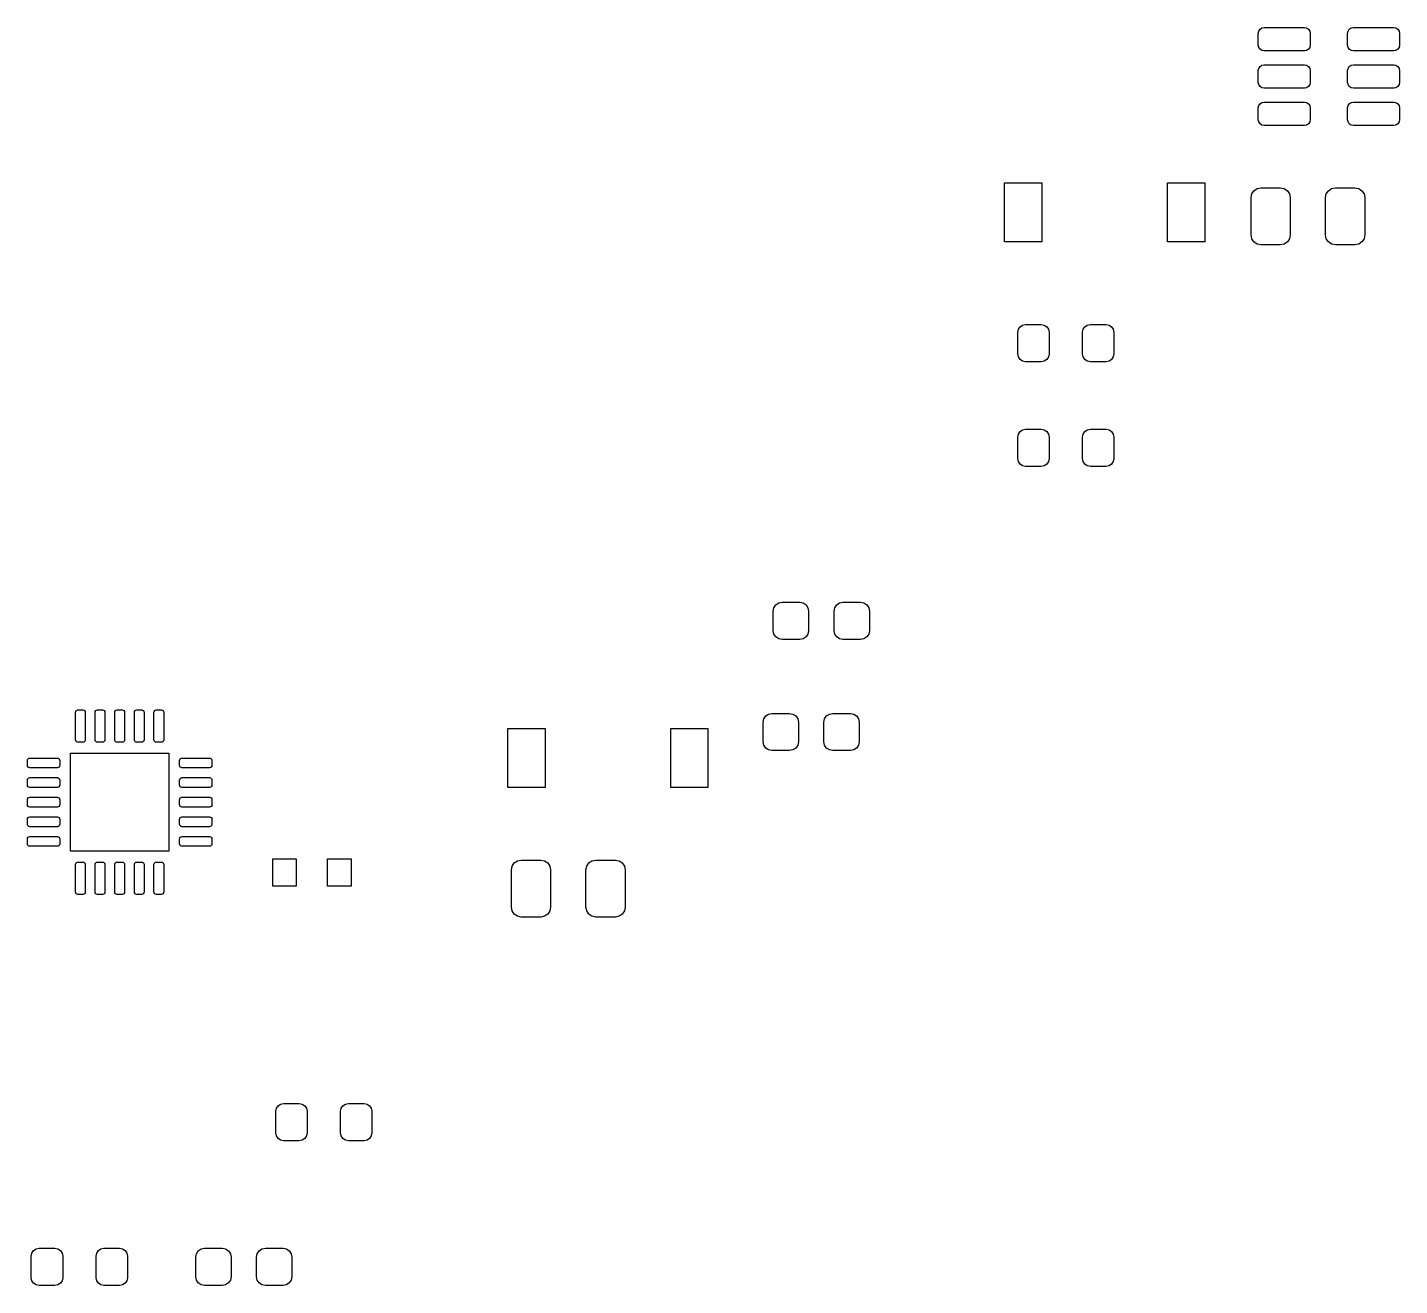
# Model space of a CAD drawing. Extents: x 0.03 to 5.34, y -2.52 to 1.97.
# Drawn here: x 3.966 to 5.342, y -1.461 to -0.199 of the extents above; entities that cross this region are included whole.
import ezdxf

# ---------------------------------------------------------------- set-up
doc = ezdxf.new("R2010")
doc.units = 0
doc.header["$MEASUREMENT"] = 0
doc.layers.add('BLACK', color=7, linetype='CONTINUOUS')

msp = doc.modelspace()

# ---------------------------------------------------------------- linework, layer by layer
at = {"layer": 'BLACK', "linetype": 'CONTINUOUS'}
for p, q in [((5.20063, -0.205039), (5.20108, -0.202779)), ((5.20063, -0.21685), (5.20063, -0.205039)), ((5.20108, -0.202779), (5.20236, -0.200864)), ((5.20236, -0.200864), (5.20428, -0.199583)), ((5.20428, -0.199583), (5.20654, -0.199134)), ((5.20654, -0.199134), (5.24689, -0.199134)), ((5.24689, -0.199134), (5.24915, -0.199583)), ((5.24915, -0.199583), (5.25107, -0.200864)), ((5.25107, -0.200864), (5.25235, -0.202779)), ((5.25235, -0.202779), (5.2528, -0.205039)), ((5.2528, -0.205039), (5.2528, -0.21685)), ((5.2902, -0.205039), (5.29065, -0.202779)), ((5.2902, -0.21685), (5.2902, -0.205039)), ((5.29065, -0.202779), (5.29193, -0.200864)), ((5.29193, -0.200864), (5.29384, -0.199583)), ((5.29384, -0.199583), (5.2961, -0.199134)), ((5.2961, -0.199134), (5.33646, -0.199134)), ((5.33646, -0.199134), (5.33872, -0.199583)), ((5.33872, -0.199583), (5.34063, -0.200864)), ((5.34063, -0.200864), (5.34191, -0.202779)), ((5.34191, -0.202779), (5.34236, -0.205039)), ((5.34236, -0.205039), (5.34236, -0.21685)), ((5.20108, -0.21911), (5.20063, -0.21685)), ((5.20236, -0.221026), (5.20108, -0.21911)), ((5.25235, -0.21911), (5.25107, -0.221026)), ((5.2528, -0.21685), (5.25235, -0.21911)), ((5.29065, -0.21911), (5.2902, -0.21685)), ((5.29193, -0.221026), (5.29065, -0.21911)), ((5.34191, -0.21911), (5.34063, -0.221026)), ((5.34236, -0.21685), (5.34191, -0.21911)), ((5.20428, -0.222306), (5.20236, -0.221026)), ((5.20654, -0.222756), (5.20428, -0.222306)), ((5.24689, -0.222756), (5.20654, -0.222756)), ((5.24915, -0.222306), (5.24689, -0.222756)), ((5.25107, -0.221026), (5.24915, -0.222306)), ((5.29384, -0.222306), (5.29193, -0.221026)), ((5.2961, -0.222756), (5.29384, -0.222306)), ((5.33646, -0.222756), (5.2961, -0.222756)), ((5.33872, -0.222306), (5.33646, -0.222756)), ((5.34063, -0.221026), (5.33872, -0.222306)), ((5.20063, -0.242441), (5.20108, -0.240181)), ((5.20063, -0.254252), (5.20063, -0.242441)), ((5.20108, -0.240181), (5.20236, -0.238265)), ((5.20236, -0.238265), (5.20428, -0.236985)), ((5.20428, -0.236985), (5.20654, -0.236535)), ((5.20654, -0.236535), (5.24689, -0.236535)), ((5.24689, -0.236535), (5.24915, -0.236985)), ((5.24915, -0.236985), (5.25107, -0.238265)), ((5.25107, -0.238265), (5.25235, -0.240181)), ((5.25235, -0.240181), (5.2528, -0.242441)), ((5.2528, -0.242441), (5.2528, -0.254252)), ((5.2902, -0.242441), (5.29065, -0.240181)), ((5.2902, -0.254252), (5.2902, -0.242441)), ((5.29065, -0.240181), (5.29193, -0.238265)), ((5.29193, -0.238265), (5.29384, -0.236985)), ((5.29384, -0.236985), (5.2961, -0.236535)), ((5.2961, -0.236535), (5.33646, -0.236535)), ((5.33646, -0.236535), (5.33872, -0.236985)), ((5.33872, -0.236985), (5.34063, -0.238265)), ((5.34063, -0.238265), (5.34191, -0.240181)), ((5.34191, -0.240181), (5.34236, -0.242441)), ((5.34236, -0.242441), (5.34236, -0.254252)), ((5.20108, -0.256512), (5.20063, -0.254252)), ((5.20236, -0.258428), (5.20108, -0.256512)), ((5.20428, -0.259708), (5.20236, -0.258428)), ((5.20654, -0.260157), (5.20428, -0.259708)), ((5.24689, -0.260157), (5.20654, -0.260157)), ((5.24915, -0.259708), (5.24689, -0.260157)), ((5.25107, -0.258428), (5.24915, -0.259708)), ((5.25235, -0.256512), (5.25107, -0.258428)), ((5.2528, -0.254252), (5.25235, -0.256512)), ((5.29065, -0.256512), (5.2902, -0.254252)), ((5.29193, -0.258428), (5.29065, -0.256512)), ((5.29384, -0.259708), (5.29193, -0.258428)), ((5.2961, -0.260157), (5.29384, -0.259708)), ((5.33646, -0.260157), (5.2961, -0.260157)), ((5.33872, -0.259708), (5.33646, -0.260157)), ((5.34063, -0.258428), (5.33872, -0.259708)), ((5.34191, -0.256512), (5.34063, -0.258428)), ((5.34236, -0.254252), (5.34191, -0.256512)), ((5.20236, -0.275667), (5.20428, -0.274387)), ((5.20428, -0.274387), (5.20654, -0.273937)), ((5.20654, -0.273937), (5.24689, -0.273937)), ((5.24689, -0.273937), (5.24915, -0.274387)), ((5.24915, -0.274387), (5.25107, -0.275667)), ((5.29193, -0.275667), (5.29384, -0.274387)), ((5.29384, -0.274387), (5.2961, -0.273937)), ((5.2961, -0.273937), (5.33646, -0.273937)), ((5.33646, -0.273937), (5.33872, -0.274387)), ((5.33872, -0.274387), (5.34063, -0.275667)), ((5.20063, -0.279843), (5.20108, -0.277583)), ((5.20063, -0.291654), (5.20063, -0.279843)), ((5.20108, -0.277583), (5.20236, -0.275667)), ((5.25107, -0.275667), (5.25235, -0.277583)), ((5.25235, -0.277583), (5.2528, -0.279843)), ((5.2528, -0.279843), (5.2528, -0.291654)), ((5.2902, -0.279843), (5.29065, -0.277583)), ((5.2902, -0.291654), (5.2902, -0.279843)), ((5.29065, -0.277583), (5.29193, -0.275667)), ((5.34063, -0.275667), (5.34191, -0.277583)), ((5.34191, -0.277583), (5.34236, -0.279843)), ((5.34236, -0.279843), (5.34236, -0.291654)), ((5.20108, -0.293914), (5.20063, -0.291654)), ((5.20236, -0.295829), (5.20108, -0.293914)), ((5.20428, -0.29711), (5.20236, -0.295829)), ((5.20654, -0.297559), (5.20428, -0.29711)), ((5.24689, -0.297559), (5.20654, -0.297559)), ((5.24915, -0.29711), (5.24689, -0.297559)), ((5.25107, -0.295829), (5.24915, -0.29711)), ((5.25235, -0.293914), (5.25107, -0.295829)), ((5.2528, -0.291654), (5.25235, -0.293914)), ((5.29065, -0.293914), (5.2902, -0.291654)), ((5.29193, -0.295829), (5.29065, -0.293914)), ((5.29384, -0.29711), (5.29193, -0.295829)), ((5.2961, -0.297559), (5.29384, -0.29711)), ((5.33646, -0.297559), (5.2961, -0.297559)), ((5.33872, -0.29711), (5.33646, -0.297559)), ((5.34063, -0.295829), (5.33872, -0.29711)), ((5.34191, -0.293914), (5.34063, -0.295829)), ((5.34236, -0.291654), (5.34191, -0.293914)), ((4.94609, -0.414189), (4.94609, -0.355134)), ((4.94609, -0.355134), (4.98349, -0.355134)), ((4.98349, -0.355134), (4.98349, -0.414189)), ((5.10947, -0.414189), (5.10947, -0.355134)), ((5.10947, -0.355134), (5.14687, -0.355134)), ((5.14687, -0.355134), (5.14687, -0.414189)), ((5.19331, -0.369882), (5.19406, -0.366115)), ((5.19331, -0.407283), (5.19331, -0.369882)), ((5.19406, -0.366115), (5.19619, -0.362922)), ((5.19619, -0.362922), (5.19938, -0.360789)), ((5.19938, -0.360789), (5.20315, -0.360039)), ((5.20315, -0.360039), (5.22283, -0.360039)), ((5.22283, -0.360039), (5.2266, -0.360789)), ((5.2266, -0.360789), (5.22979, -0.362922)), ((5.22979, -0.362922), (5.23193, -0.366115)), ((5.23193, -0.366115), (5.23268, -0.369882)), ((5.23268, -0.369882), (5.23268, -0.407283)), ((5.26811, -0.369882), (5.26886, -0.366115)), ((5.26811, -0.407283), (5.26811, -0.369882)), ((5.26886, -0.366115), (5.27099, -0.362922)), ((5.27099, -0.362922), (5.27419, -0.360789)), ((5.27419, -0.360789), (5.27795, -0.360039)), ((5.27795, -0.360039), (5.29764, -0.360039)), ((5.29764, -0.360039), (5.3014, -0.360789)), ((5.3014, -0.360789), (5.3046, -0.362922)), ((5.3046, -0.362922), (5.30673, -0.366115)), ((5.30673, -0.366115), (5.30748, -0.369882)), ((5.30748, -0.369882), (5.30748, -0.407283)), ((5.19406, -0.41105), (5.19331, -0.407283)), ((5.19619, -0.414243), (5.19406, -0.41105)), ((5.23193, -0.41105), (5.22979, -0.414243)), ((5.23268, -0.407283), (5.23193, -0.41105)), ((5.26886, -0.41105), (5.26811, -0.407283)), ((5.27099, -0.414243), (5.26886, -0.41105)), ((5.30673, -0.41105), (5.3046, -0.414243)), ((5.30748, -0.407283), (5.30673, -0.41105)), ((4.98349, -0.414189), (4.94609, -0.414189)), ((5.14687, -0.414189), (5.10947, -0.414189)), ((5.19938, -0.416377), (5.19619, -0.414243)), ((5.20315, -0.417126), (5.19938, -0.416377)), ((5.22283, -0.417126), (5.20315, -0.417126)), ((5.2266, -0.416377), (5.22283, -0.417126)), ((5.22979, -0.414243), (5.2266, -0.416377)), ((5.27419, -0.416377), (5.27099, -0.414243)), ((5.27795, -0.417126), (5.27419, -0.416377)), ((5.29764, -0.417126), (5.27795, -0.417126)), ((5.3014, -0.416377), (5.29764, -0.417126)), ((5.3046, -0.414243), (5.3014, -0.416377)), ((4.95925, -0.504921), (4.95985, -0.501908)), ((4.95925, -0.526575), (4.95925, -0.504921)), ((4.95985, -0.501908), (4.96156, -0.499354)), ((4.96156, -0.499354), (4.96411, -0.497647)), ((4.96411, -0.497647), (4.96713, -0.497047)), ((4.96713, -0.497047), (4.98287, -0.497047)), ((4.98287, -0.497047), (4.98589, -0.497647)), ((4.98589, -0.497647), (4.98844, -0.499354)), ((4.98844, -0.499354), (4.99015, -0.501908)), ((4.99015, -0.501908), (4.99075, -0.504921)), ((4.99075, -0.504921), (4.99075, -0.526575)), ((5.02421, -0.504921), (5.02481, -0.501908)), ((5.02421, -0.526575), (5.02421, -0.504921)), ((5.02481, -0.501908), (5.02652, -0.499354)), ((5.02652, -0.499354), (5.02907, -0.497647)), ((5.02907, -0.497647), (5.03209, -0.497047)), ((5.03209, -0.497047), (5.04783, -0.497047)), ((5.04783, -0.497047), (5.05085, -0.497647)), ((5.05085, -0.497647), (5.0534, -0.499354)), ((5.0534, -0.499354), (5.05511, -0.501908)), ((5.05511, -0.501908), (5.05571, -0.504921)), ((5.05571, -0.504921), (5.05571, -0.526575)), ((4.95985, -0.529588), (4.95925, -0.526575)), ((4.96156, -0.532143), (4.95985, -0.529588)), ((4.96411, -0.533849), (4.96156, -0.532143)), ((4.96713, -0.534449), (4.96411, -0.533849)), ((4.98287, -0.534449), (4.96713, -0.534449)), ((4.98589, -0.533849), (4.98287, -0.534449)), ((4.98844, -0.532143), (4.98589, -0.533849)), ((4.99015, -0.529588), (4.98844, -0.532143)), ((4.99075, -0.526575), (4.99015, -0.529588)), ((5.02481, -0.529588), (5.02421, -0.526575)), ((5.02652, -0.532143), (5.02481, -0.529588)), ((5.02907, -0.533849), (5.02652, -0.532143)), ((5.03209, -0.534449), (5.02907, -0.533849)), ((5.04783, -0.534449), (5.03209, -0.534449)), ((5.05085, -0.533849), (5.04783, -0.534449)), ((5.0534, -0.532143), (5.05085, -0.533849)), ((5.05511, -0.529588), (5.0534, -0.532143)), ((5.05571, -0.526575), (5.05511, -0.529588)), ((4.95985, -0.607026), (4.96156, -0.604472)), ((4.96156, -0.604472), (4.96411, -0.602765)), ((4.96411, -0.602765), (4.96713, -0.602165)), ((4.96713, -0.602165), (4.98287, -0.602165)), ((4.98287, -0.602165), (4.98589, -0.602765)), ((4.98589, -0.602765), (4.98844, -0.604472)), ((4.98844, -0.604472), (4.99015, -0.607026)), ((5.02481, -0.607026), (5.02652, -0.604472)), ((5.02652, -0.604472), (5.02907, -0.602765)), ((5.02907, -0.602765), (5.03209, -0.602165)), ((5.03209, -0.602165), (5.04783, -0.602165)), ((5.04783, -0.602165), (5.05085, -0.602765)), ((5.05085, -0.602765), (5.0534, -0.604472)), ((5.0534, -0.604472), (5.05511, -0.607026)), ((4.95925, -0.610039), (4.95985, -0.607026)), ((4.95925, -0.631693), (4.95925, -0.610039)), ((4.99015, -0.607026), (4.99075, -0.610039)), ((4.99075, -0.610039), (4.99075, -0.631693)), ((5.02421, -0.610039), (5.02481, -0.607026)), ((5.02421, -0.631693), (5.02421, -0.610039)), ((5.05511, -0.607026), (5.05571, -0.610039)), ((5.05571, -0.610039), (5.05571, -0.631693)), ((4.95985, -0.634706), (4.95925, -0.631693)), ((4.99075, -0.631693), (4.99015, -0.634706)), ((5.02481, -0.634706), (5.02421, -0.631693)), ((5.05571, -0.631693), (5.05511, -0.634706)), ((4.96156, -0.637261), (4.95985, -0.634706)), ((4.96411, -0.638968), (4.96156, -0.637261)), ((4.96713, -0.639567), (4.96411, -0.638968)), ((4.98287, -0.639567), (4.96713, -0.639567)), ((4.98589, -0.638968), (4.98287, -0.639567)), ((4.98844, -0.637261), (4.98589, -0.638968)), ((4.99015, -0.634706), (4.98844, -0.637261)), ((5.02652, -0.637261), (5.02481, -0.634706)), ((5.02907, -0.638968), (5.02652, -0.637261)), ((5.03209, -0.639567), (5.02907, -0.638968)), ((5.04783, -0.639567), (5.03209, -0.639567)), ((5.05085, -0.638968), (5.04783, -0.639567)), ((5.0534, -0.637261), (5.05085, -0.638968)), ((5.05511, -0.634706), (5.0534, -0.637261)), ((4.71398, -0.784646), (4.71465, -0.781256)), ((4.71398, -0.804331), (4.71398, -0.784646)), ((4.71465, -0.781256), (4.71657, -0.778382)), ((4.71657, -0.778382), (4.71944, -0.776462)), ((4.71944, -0.776462), (4.72283, -0.775787)), ((4.72283, -0.775787), (4.74055, -0.775787)), ((4.74055, -0.775787), (4.74394, -0.776462)), ((4.74394, -0.776462), (4.74681, -0.778382)), ((4.74681, -0.778382), (4.74874, -0.781256)), ((4.74874, -0.781256), (4.74941, -0.784646)), ((4.74941, -0.784646), (4.74941, -0.804331)), ((4.775, -0.784646), (4.77567, -0.781256)), ((4.775, -0.804331), (4.775, -0.784646)), ((4.77567, -0.781256), (4.77759, -0.778382)), ((4.77759, -0.778382), (4.78047, -0.776462)), ((4.78047, -0.776462), (4.78386, -0.775787)), ((4.78386, -0.775787), (4.80157, -0.775787)), ((4.80157, -0.775787), (4.80496, -0.776462)), ((4.80496, -0.776462), (4.80784, -0.778382)), ((4.80784, -0.778382), (4.80976, -0.781256)), ((4.80976, -0.781256), (4.81043, -0.784646)), ((4.81043, -0.784646), (4.81043, -0.804331)), ((4.71465, -0.807721), (4.71398, -0.804331)), ((4.71657, -0.810594), (4.71465, -0.807721)), ((4.71944, -0.812515), (4.71657, -0.810594)), ((4.74681, -0.810594), (4.74394, -0.812515)), ((4.74874, -0.807721), (4.74681, -0.810594)), ((4.74941, -0.804331), (4.74874, -0.807721)), ((4.77567, -0.807721), (4.775, -0.804331)), ((4.77759, -0.810594), (4.77567, -0.807721)), ((4.78047, -0.812515), (4.77759, -0.810594)), ((4.80784, -0.810594), (4.80496, -0.812515)), ((4.80976, -0.807721), (4.80784, -0.810594)), ((4.81043, -0.804331), (4.80976, -0.807721)), ((4.72283, -0.813189), (4.71944, -0.812515)), ((4.74055, -0.813189), (4.72283, -0.813189)), ((4.74394, -0.812515), (4.74055, -0.813189)), ((4.78386, -0.813189), (4.78047, -0.812515)), ((4.80157, -0.813189), (4.78386, -0.813189)), ((4.80496, -0.812515), (4.80157, -0.813189)), ((4.01382, -0.88624), (4.01401, -0.885299)), ((4.01382, -0.913799), (4.01382, -0.88624)), ((4.01401, -0.885299), (4.01454, -0.8845)), ((4.01454, -0.8845), (4.01534, -0.883967)), ((4.01534, -0.883967), (4.01628, -0.88378)), ((4.01628, -0.88378), (4.0212, -0.88378)), ((4.0212, -0.88378), (4.02214, -0.883967)), ((4.02214, -0.883967), (4.02294, -0.8845)), ((4.02294, -0.8845), (4.02347, -0.885299)), ((4.02347, -0.885299), (4.02366, -0.88624)), ((4.02366, -0.88624), (4.02366, -0.913799)), ((4.0335, -0.88624), (4.03369, -0.885299)), ((4.0335, -0.913799), (4.0335, -0.88624)), ((4.03369, -0.885299), (4.03422, -0.8845)), ((4.03422, -0.8845), (4.03502, -0.883967)), ((4.03502, -0.883967), (4.03596, -0.88378)), ((4.03596, -0.88378), (4.04089, -0.88378)), ((4.04089, -0.88378), (4.04183, -0.883967)), ((4.04183, -0.883967), (4.04263, -0.8845)), ((4.04263, -0.8845), (4.04316, -0.885299)), ((4.04316, -0.885299), (4.04335, -0.88624)), ((4.04335, -0.88624), (4.04335, -0.913799)), ((4.05319, -0.88624), (4.05338, -0.885299)), ((4.05319, -0.913799), (4.05319, -0.88624)), ((4.05338, -0.885299), (4.05391, -0.8845)), ((4.05391, -0.8845), (4.05471, -0.883967)), ((4.05471, -0.883967), (4.05565, -0.88378)), ((4.05565, -0.88378), (4.06057, -0.88378)), ((4.06057, -0.88378), (4.06151, -0.883967)), ((4.06151, -0.883967), (4.06231, -0.8845)), ((4.06231, -0.8845), (4.06284, -0.885299)), ((4.06284, -0.885299), (4.06303, -0.88624)), ((4.06303, -0.88624), (4.06303, -0.913799)), ((4.07287, -0.88624), (4.07306, -0.885299)), ((4.07287, -0.913799), (4.07287, -0.88624)), ((4.07306, -0.885299), (4.07359, -0.8845)), ((4.07359, -0.8845), (4.07439, -0.883967)), ((4.07439, -0.883967), (4.07533, -0.88378)), ((4.07533, -0.88378), (4.08026, -0.88378)), ((4.08026, -0.88378), (4.0812, -0.883967)), ((4.0812, -0.883967), (4.082, -0.8845)), ((4.082, -0.8845), (4.08253, -0.885299)), ((4.08253, -0.885299), (4.08272, -0.88624)), ((4.08272, -0.88624), (4.08272, -0.913799)), ((4.09256, -0.88624), (4.09275, -0.885299)), ((4.09256, -0.913799), (4.09256, -0.88624)), ((4.09275, -0.885299), (4.09328, -0.8845)), ((4.09328, -0.8845), (4.09408, -0.883967)), ((4.09408, -0.883967), (4.09502, -0.88378)), ((4.09502, -0.88378), (4.09994, -0.88378)), ((4.09994, -0.88378), (4.10088, -0.883967)), ((4.10088, -0.883967), (4.10168, -0.8845)), ((4.10168, -0.8845), (4.10221, -0.885299)), ((4.10221, -0.885299), (4.1024, -0.88624)), ((4.1024, -0.88624), (4.1024, -0.913799)), ((4.70374, -0.896063), (4.70441, -0.892673)), ((4.70441, -0.892673), (4.70633, -0.889799)), ((4.70633, -0.889799), (4.70921, -0.887879)), ((4.70921, -0.887879), (4.7126, -0.887205)), ((4.7126, -0.887205), (4.73031, -0.887205)), ((4.73031, -0.887205), (4.7337, -0.887879)), ((4.7337, -0.887879), (4.73658, -0.889799)), ((4.73658, -0.889799), (4.7385, -0.892673)), ((4.7385, -0.892673), (4.73917, -0.896063)), ((4.76476, -0.896063), (4.76544, -0.892673)), ((4.76544, -0.892673), (4.76736, -0.889799)), ((4.76736, -0.889799), (4.77023, -0.887879)), ((4.77023, -0.887879), (4.77362, -0.887205)), ((4.77362, -0.887205), (4.79134, -0.887205)), ((4.79134, -0.887205), (4.79473, -0.887879)), ((4.79473, -0.887879), (4.7976, -0.889799)), ((4.7976, -0.889799), (4.79952, -0.892673)), ((4.79952, -0.892673), (4.8002, -0.896063)), ((4.44766, -0.961433), (4.44766, -0.902378)), ((4.44766, -0.902378), (4.48506, -0.902378)), ((4.48506, -0.902378), (4.48506, -0.961433)), ((4.61105, -0.961433), (4.61105, -0.902378)), ((4.61105, -0.902378), (4.64845, -0.902378)), ((4.64845, -0.902378), (4.64845, -0.961433)), ((4.70374, -0.915748), (4.70374, -0.896063)), ((4.73917, -0.896063), (4.73917, -0.915748)), ((4.76476, -0.915748), (4.76476, -0.896063)), ((4.8002, -0.896063), (4.8002, -0.915748)), ((4.01401, -0.914741), (4.01382, -0.913799)), ((4.01454, -0.915539), (4.01401, -0.914741)), ((4.01534, -0.916073), (4.01454, -0.915539)), ((4.01628, -0.91626), (4.01534, -0.916073)), ((4.0212, -0.91626), (4.01628, -0.91626)), ((4.02214, -0.916073), (4.0212, -0.91626)), ((4.02294, -0.915539), (4.02214, -0.916073)), ((4.02347, -0.914741), (4.02294, -0.915539)), ((4.02366, -0.913799), (4.02347, -0.914741)), ((4.03369, -0.914741), (4.0335, -0.913799)), ((4.03422, -0.915539), (4.03369, -0.914741)), ((4.03502, -0.916073), (4.03422, -0.915539)), ((4.03596, -0.91626), (4.03502, -0.916073)), ((4.04089, -0.91626), (4.03596, -0.91626)), ((4.04183, -0.916073), (4.04089, -0.91626)), ((4.04263, -0.915539), (4.04183, -0.916073)), ((4.04316, -0.914741), (4.04263, -0.915539)), ((4.04335, -0.913799), (4.04316, -0.914741)), ((4.05338, -0.914741), (4.05319, -0.913799)), ((4.05391, -0.915539), (4.05338, -0.914741)), ((4.05471, -0.916073), (4.05391, -0.915539)), ((4.05565, -0.91626), (4.05471, -0.916073)), ((4.06057, -0.91626), (4.05565, -0.91626)), ((4.06151, -0.916073), (4.06057, -0.91626)), ((4.06231, -0.915539), (4.06151, -0.916073)), ((4.06284, -0.914741), (4.06231, -0.915539)), ((4.06303, -0.913799), (4.06284, -0.914741)), ((4.07306, -0.914741), (4.07287, -0.913799)), ((4.07359, -0.915539), (4.07306, -0.914741)), ((4.07439, -0.916073), (4.07359, -0.915539)), ((4.07533, -0.91626), (4.07439, -0.916073)), ((4.08026, -0.91626), (4.07533, -0.91626)), ((4.0812, -0.916073), (4.08026, -0.91626)), ((4.082, -0.915539), (4.0812, -0.916073)), ((4.08253, -0.914741), (4.082, -0.915539)), ((4.08272, -0.913799), (4.08253, -0.914741)), ((4.09275, -0.914741), (4.09256, -0.913799)), ((4.09328, -0.915539), (4.09275, -0.914741)), ((4.09408, -0.916073), (4.09328, -0.915539)), ((4.09502, -0.91626), (4.09408, -0.916073)), ((4.09994, -0.91626), (4.09502, -0.91626)), ((4.10088, -0.916073), (4.09994, -0.91626)), ((4.10168, -0.915539), (4.10088, -0.916073)), ((4.10221, -0.914741), (4.10168, -0.915539)), ((4.1024, -0.913799), (4.10221, -0.914741)), ((4.70441, -0.919138), (4.70374, -0.915748)), ((4.70633, -0.922012), (4.70441, -0.919138)), ((4.70921, -0.923932), (4.70633, -0.922012)), ((4.73658, -0.922012), (4.7337, -0.923932)), ((4.7385, -0.919138), (4.73658, -0.922012)), ((4.73917, -0.915748), (4.7385, -0.919138)), ((4.76544, -0.919138), (4.76476, -0.915748)), ((4.76736, -0.922012), (4.76544, -0.919138)), ((4.77023, -0.923932), (4.76736, -0.922012)), ((4.7976, -0.922012), (4.79473, -0.923932)), ((4.79952, -0.919138), (4.7976, -0.922012)), ((4.8002, -0.915748), (4.79952, -0.919138)), ((3.96559, -0.934469), (3.96578, -0.933527)), ((3.96559, -0.93939), (3.96559, -0.934469)), ((3.96578, -0.933527), (3.96631, -0.932729)), ((3.96631, -0.932729), (3.96711, -0.932195)), ((3.96711, -0.932195), (3.96805, -0.932008)), ((3.96805, -0.932008), (3.99561, -0.932008)), ((3.99561, -0.932008), (3.99655, -0.932195)), ((3.99655, -0.932195), (3.99735, -0.932729)), ((3.99735, -0.932729), (3.99788, -0.933527)), ((3.99788, -0.933527), (3.99807, -0.934469)), ((3.99807, -0.934469), (3.99807, -0.93939)), ((4.0089, -1.02551), (4.0089, -0.927087)), ((4.0089, -0.927087), (4.10732, -0.927087)), ((4.10732, -0.927087), (4.10732, -1.02551)), ((4.11815, -0.934469), (4.11834, -0.933527)), ((4.11815, -0.93939), (4.11815, -0.934469)), ((4.11834, -0.933527), (4.11887, -0.932729)), ((4.11887, -0.932729), (4.11967, -0.932195)), ((4.11967, -0.932195), (4.12061, -0.932008)), ((4.12061, -0.932008), (4.14817, -0.932008)), ((4.14817, -0.932008), (4.14911, -0.932195)), ((4.14911, -0.932195), (4.14991, -0.932729)), ((4.14991, -0.932729), (4.15044, -0.933527)), ((4.15044, -0.933527), (4.15063, -0.934469)), ((4.15063, -0.934469), (4.15063, -0.93939)), ((4.7126, -0.924606), (4.70921, -0.923932)), ((4.73031, -0.924606), (4.7126, -0.924606)), ((4.7337, -0.923932), (4.73031, -0.924606)), ((4.77362, -0.924606), (4.77023, -0.923932)), ((4.79134, -0.924606), (4.77362, -0.924606)), ((4.79473, -0.923932), (4.79134, -0.924606)), ((3.96578, -0.940331), (3.96559, -0.93939)), ((3.96631, -0.94113), (3.96578, -0.940331)), ((3.96711, -0.941663), (3.96631, -0.94113)), ((3.96805, -0.94185), (3.96711, -0.941663)), ((3.99561, -0.94185), (3.96805, -0.94185)), ((3.99655, -0.941663), (3.99561, -0.94185)), ((3.99735, -0.94113), (3.99655, -0.941663)), ((3.99788, -0.940331), (3.99735, -0.94113)), ((3.99807, -0.93939), (3.99788, -0.940331)), ((4.11834, -0.940331), (4.11815, -0.93939)), ((4.11887, -0.94113), (4.11834, -0.940331)), ((4.11967, -0.941663), (4.11887, -0.94113)), ((4.12061, -0.94185), (4.11967, -0.941663)), ((4.14817, -0.94185), (4.12061, -0.94185)), ((4.14911, -0.941663), (4.14817, -0.94185)), ((4.14991, -0.94113), (4.14911, -0.941663)), ((4.15044, -0.940331), (4.14991, -0.94113)), ((4.15063, -0.93939), (4.15044, -0.940331)), ((3.96559, -0.954154), (3.96578, -0.953212)), ((3.96559, -0.959075), (3.96559, -0.954154)), ((3.96578, -0.960016), (3.96559, -0.959075)), ((3.96578, -0.953212), (3.96631, -0.952414)), ((3.96631, -0.960815), (3.96578, -0.960016)), ((3.96631, -0.952414), (3.96711, -0.95188)), ((3.96711, -0.961348), (3.96631, -0.960815)), ((3.96711, -0.95188), (3.96805, -0.951693)), ((3.96805, -0.961535), (3.96711, -0.961348)), ((3.96805, -0.951693), (3.99561, -0.951693)), ((3.99561, -0.961535), (3.96805, -0.961535)), ((3.99561, -0.951693), (3.99655, -0.95188)), ((3.99655, -0.961348), (3.99561, -0.961535)), ((3.99655, -0.95188), (3.99735, -0.952414)), ((3.99735, -0.960815), (3.99655, -0.961348)), ((3.99735, -0.952414), (3.99788, -0.953212)), ((3.99788, -0.960016), (3.99735, -0.960815)), ((3.99788, -0.953212), (3.99807, -0.954154)), ((3.99807, -0.959075), (3.99788, -0.960016)), ((3.99807, -0.954154), (3.99807, -0.959075)), ((4.11815, -0.954154), (4.11834, -0.953212)), ((4.11815, -0.959075), (4.11815, -0.954154)), ((4.11834, -0.960016), (4.11815, -0.959075)), ((4.11834, -0.953212), (4.11887, -0.952414)), ((4.11887, -0.960815), (4.11834, -0.960016)), ((4.11887, -0.952414), (4.11967, -0.95188)), ((4.11967, -0.961348), (4.11887, -0.960815)), ((4.11967, -0.95188), (4.12061, -0.951693)), ((4.12061, -0.961535), (4.11967, -0.961348)), ((4.12061, -0.951693), (4.14817, -0.951693)), ((4.14817, -0.961535), (4.12061, -0.961535)), ((4.14817, -0.951693), (4.14911, -0.95188)), ((4.14911, -0.961348), (4.14817, -0.961535)), ((4.14911, -0.95188), (4.14991, -0.952414)), ((4.14991, -0.960815), (4.14911, -0.961348)), ((4.14991, -0.952414), (4.15044, -0.953212)), ((4.15044, -0.960016), (4.14991, -0.960815)), ((4.15044, -0.953212), (4.15063, -0.954154)), ((4.15063, -0.959075), (4.15044, -0.960016)), ((4.15063, -0.954154), (4.15063, -0.959075)), ((4.48506, -0.961433), (4.44766, -0.961433)), ((4.64845, -0.961433), (4.61105, -0.961433)), ((3.96559, -0.973839), (3.96578, -0.972897)), ((3.96559, -0.97876), (3.96559, -0.973839)), ((3.96578, -0.972897), (3.96631, -0.972099)), ((3.96631, -0.972099), (3.96711, -0.971565)), ((3.96711, -0.971565), (3.96805, -0.971378)), ((3.96805, -0.971378), (3.99561, -0.971378)), ((3.99561, -0.971378), (3.99655, -0.971565)), ((3.99655, -0.971565), (3.99735, -0.972099)), ((3.99735, -0.972099), (3.99788, -0.972897)), ((3.99788, -0.972897), (3.99807, -0.973839)), ((3.99807, -0.973839), (3.99807, -0.97876)), ((4.11815, -0.973839), (4.11834, -0.972897)), ((4.11815, -0.97876), (4.11815, -0.973839)), ((4.11834, -0.972897), (4.11887, -0.972099)), ((4.11887, -0.972099), (4.11967, -0.971565)), ((4.11967, -0.971565), (4.12061, -0.971378)), ((4.12061, -0.971378), (4.14817, -0.971378)), ((4.14817, -0.971378), (4.14911, -0.971565)), ((4.14911, -0.971565), (4.14991, -0.972099)), ((4.14991, -0.972099), (4.15044, -0.972897)), ((4.15044, -0.972897), (4.15063, -0.973839)), ((4.15063, -0.973839), (4.15063, -0.97876)), ((3.96578, -0.979701), (3.96559, -0.97876)), ((3.96631, -0.9805), (3.96578, -0.979701)), ((3.96711, -0.981033), (3.96631, -0.9805)), ((3.96631, -0.991784), (3.96711, -0.99125)), ((3.96805, -0.98122), (3.96711, -0.981033)), ((3.96711, -0.99125), (3.96805, -0.991063)), ((3.99561, -0.98122), (3.96805, -0.98122)), ((3.96805, -0.991063), (3.99561, -0.991063)), ((3.99655, -0.981033), (3.99561, -0.98122)), ((3.99561, -0.991063), (3.99655, -0.99125)), ((3.99735, -0.9805), (3.99655, -0.981033)), ((3.99655, -0.99125), (3.99735, -0.991784)), ((3.99788, -0.979701), (3.99735, -0.9805)), ((3.99807, -0.97876), (3.99788, -0.979701)), ((4.11834, -0.979701), (4.11815, -0.97876)), ((4.11887, -0.9805), (4.11834, -0.979701)), ((4.11967, -0.981033), (4.11887, -0.9805)), ((4.11887, -0.991784), (4.11967, -0.99125)), ((4.12061, -0.98122), (4.11967, -0.981033)), ((4.11967, -0.99125), (4.12061, -0.991063)), ((4.14817, -0.98122), (4.12061, -0.98122)), ((4.12061, -0.991063), (4.14817, -0.991063)), ((4.14911, -0.981033), (4.14817, -0.98122)), ((4.14817, -0.991063), (4.14911, -0.99125)), ((4.14991, -0.9805), (4.14911, -0.981033)), ((4.14911, -0.99125), (4.14991, -0.991784)), ((4.15044, -0.979701), (4.14991, -0.9805)), ((4.15063, -0.97876), (4.15044, -0.979701)), ((3.96559, -0.993524), (3.96578, -0.992582)), ((3.96559, -0.998445), (3.96559, -0.993524)), ((3.96578, -0.999387), (3.96559, -0.998445)), ((3.96578, -0.992582), (3.96631, -0.991784)), ((3.96631, -1.00018), (3.96578, -0.999387)), ((3.96711, -1.00072), (3.96631, -1.00018)), ((3.96805, -1.00091), (3.96711, -1.00072)), ((3.99561, -1.00091), (3.96805, -1.00091)), ((3.99655, -1.00072), (3.99561, -1.00091)), ((3.99735, -1.00018), (3.99655, -1.00072)), ((3.99735, -0.991784), (3.99788, -0.992582)), ((3.99788, -0.999387), (3.99735, -1.00018)), ((3.99788, -0.992582), (3.99807, -0.993524)), ((3.99807, -0.998445), (3.99788, -0.999387)), ((3.99807, -0.993524), (3.99807, -0.998445)), ((4.11815, -0.993524), (4.11834, -0.992582)), ((4.11815, -0.998445), (4.11815, -0.993524)), ((4.11834, -0.999387), (4.11815, -0.998445)), ((4.11834, -0.992582), (4.11887, -0.991784)), ((4.11887, -1.00018), (4.11834, -0.999387)), ((4.11967, -1.00072), (4.11887, -1.00018)), ((4.12061, -1.00091), (4.11967, -1.00072)), ((4.14817, -1.00091), (4.12061, -1.00091)), ((4.14911, -1.00072), (4.14817, -1.00091)), ((4.14991, -1.00018), (4.14911, -1.00072)), ((4.14991, -0.991784), (4.15044, -0.992582)), ((4.15044, -0.999387), (4.14991, -1.00018)), ((4.15044, -0.992582), (4.15063, -0.993524)), ((4.15063, -0.998445), (4.15044, -0.999387)), ((4.15063, -0.993524), (4.15063, -0.998445)), ((3.96559, -1.01321), (3.96578, -1.01227)), ((3.96559, -1.01813), (3.96559, -1.01321)), ((3.96578, -1.01907), (3.96559, -1.01813)), ((3.96578, -1.01227), (3.96631, -1.01147)), ((3.96631, -1.01147), (3.96711, -1.01094)), ((3.96711, -1.01094), (3.96805, -1.01075)), ((3.96805, -1.01075), (3.99561, -1.01075)), ((3.99561, -1.01075), (3.99655, -1.01094)), ((3.99655, -1.01094), (3.99735, -1.01147)), ((3.99735, -1.01147), (3.99788, -1.01227)), ((3.99788, -1.01227), (3.99807, -1.01321)), ((3.99807, -1.01813), (3.99788, -1.01907)), ((3.99807, -1.01321), (3.99807, -1.01813)), ((4.11815, -1.01321), (4.11834, -1.01227)), ((4.11815, -1.01813), (4.11815, -1.01321)), ((4.11834, -1.01907), (4.11815, -1.01813)), ((4.11834, -1.01227), (4.11887, -1.01147)), ((4.11887, -1.01147), (4.11967, -1.01094)), ((4.11967, -1.01094), (4.12061, -1.01075)), ((4.12061, -1.01075), (4.14817, -1.01075)), ((4.14817, -1.01075), (4.14911, -1.01094)), ((4.14911, -1.01094), (4.14991, -1.01147)), ((4.14991, -1.01147), (4.15044, -1.01227)), ((4.15044, -1.01227), (4.15063, -1.01321)), ((4.15063, -1.01813), (4.15044, -1.01907)), ((4.15063, -1.01321), (4.15063, -1.01813)), ((3.96631, -1.01987), (3.96578, -1.01907)), ((3.96711, -1.0204), (3.96631, -1.01987)), ((3.96805, -1.02059), (3.96711, -1.0204)), ((3.99561, -1.02059), (3.96805, -1.02059)), ((3.99655, -1.0204), (3.99561, -1.02059)), ((3.99735, -1.01987), (3.99655, -1.0204)), ((3.99788, -1.01907), (3.99735, -1.01987)), ((4.10732, -1.02551), (4.0089, -1.02551)), ((4.11887, -1.01987), (4.11834, -1.01907)), ((4.11967, -1.0204), (4.11887, -1.01987)), ((4.12061, -1.02059), (4.11967, -1.0204)), ((4.14817, -1.02059), (4.12061, -1.02059)), ((4.14911, -1.0204), (4.14817, -1.02059)), ((4.14991, -1.01987), (4.14911, -1.0204)), ((4.15044, -1.01907), (4.14991, -1.01987)), ((4.01382, -1.0388), (4.01401, -1.03786)), ((4.01382, -1.06636), (4.01382, -1.0388)), ((4.01401, -1.03786), (4.01454, -1.03706)), ((4.01454, -1.03706), (4.01534, -1.03653)), ((4.01534, -1.03653), (4.01628, -1.03634)), ((4.01628, -1.03634), (4.0212, -1.03634)), ((4.0212, -1.03634), (4.02214, -1.03653)), ((4.02214, -1.03653), (4.02294, -1.03706)), ((4.02294, -1.03706), (4.02347, -1.03786)), ((4.02347, -1.03786), (4.02366, -1.0388)), ((4.02366, -1.0388), (4.02366, -1.06636)), ((4.0335, -1.0388), (4.03369, -1.03786)), ((4.0335, -1.06636), (4.0335, -1.0388)), ((4.03369, -1.03786), (4.03422, -1.03706)), ((4.03422, -1.03706), (4.03502, -1.03653)), ((4.03502, -1.03653), (4.03596, -1.03634)), ((4.03596, -1.03634), (4.04089, -1.03634)), ((4.04089, -1.03634), (4.04183, -1.03653)), ((4.04183, -1.03653), (4.04263, -1.03706)), ((4.04263, -1.03706), (4.04316, -1.03786)), ((4.04316, -1.03786), (4.04335, -1.0388)), ((4.04335, -1.0388), (4.04335, -1.06636)), ((4.05319, -1.0388), (4.05338, -1.03786)), ((4.05319, -1.06636), (4.05319, -1.0388)), ((4.05338, -1.03786), (4.05391, -1.03706)), ((4.05391, -1.03706), (4.05471, -1.03653)), ((4.05471, -1.03653), (4.05565, -1.03634)), ((4.05565, -1.03634), (4.06057, -1.03634)), ((4.06057, -1.03634), (4.06151, -1.03653)), ((4.06151, -1.03653), (4.06231, -1.03706)), ((4.06231, -1.03706), (4.06284, -1.03786)), ((4.06284, -1.03786), (4.06303, -1.0388)), ((4.06303, -1.0388), (4.06303, -1.06636)), ((4.07287, -1.0388), (4.07306, -1.03786)), ((4.07287, -1.06636), (4.07287, -1.0388)), ((4.07306, -1.03786), (4.07359, -1.03706)), ((4.07359, -1.03706), (4.07439, -1.03653)), ((4.07439, -1.03653), (4.07533, -1.03634)), ((4.07533, -1.03634), (4.08026, -1.03634)), ((4.08026, -1.03634), (4.0812, -1.03653)), ((4.0812, -1.03653), (4.082, -1.03706)), ((4.082, -1.03706), (4.08253, -1.03786)), ((4.08253, -1.03786), (4.08272, -1.0388)), ((4.08272, -1.0388), (4.08272, -1.06636)), ((4.09256, -1.0388), (4.09275, -1.03786)), ((4.09256, -1.06636), (4.09256, -1.0388)), ((4.09275, -1.03786), (4.09328, -1.03706)), ((4.09328, -1.03706), (4.09408, -1.03653)), ((4.09408, -1.03653), (4.09502, -1.03634)), ((4.09502, -1.03634), (4.09994, -1.03634)), ((4.09994, -1.03634), (4.10088, -1.03653)), ((4.10088, -1.03653), (4.10168, -1.03706)), ((4.10168, -1.03706), (4.10221, -1.03786)), ((4.10221, -1.03786), (4.1024, -1.0388)), ((4.1024, -1.0388), (4.1024, -1.06636)), ((4.21165, -1.06055), (4.21165, -1.03299)), ((4.21165, -1.03299), (4.23528, -1.03299)), ((4.23528, -1.03299), (4.23528, -1.06055)), ((4.26677, -1.06055), (4.26677, -1.03299)), ((4.26677, -1.03299), (4.29039, -1.03299)), ((4.29039, -1.03299), (4.29039, -1.06055)), ((4.45118, -1.04429), (4.45193, -1.04052)), ((4.45118, -1.08169), (4.45118, -1.04429)), ((4.45193, -1.04052), (4.45406, -1.03733)), ((4.45406, -1.03733), (4.45726, -1.0352)), ((4.45726, -1.0352), (4.46102, -1.03445)), ((4.46102, -1.03445), (4.48071, -1.03445)), ((4.48071, -1.03445), (4.48448, -1.0352)), ((4.48448, -1.0352), (4.48767, -1.03733)), ((4.48767, -1.03733), (4.4898, -1.04052)), ((4.4898, -1.04052), (4.49055, -1.04429)), ((4.49055, -1.04429), (4.49055, -1.08169)), ((4.52598, -1.04429), (4.52673, -1.04052)), ((4.52598, -1.08169), (4.52598, -1.04429)), ((4.52673, -1.04052), (4.52887, -1.03733)), ((4.52887, -1.03733), (4.53206, -1.0352)), ((4.53206, -1.0352), (4.53583, -1.03445)), ((4.53583, -1.03445), (4.55551, -1.03445)), ((4.55551, -1.03445), (4.55928, -1.0352)), ((4.55928, -1.0352), (4.56247, -1.03733)), ((4.56247, -1.03733), (4.56461, -1.04052)), ((4.56461, -1.04052), (4.56535, -1.04429)), ((4.56535, -1.04429), (4.56535, -1.08169)), ((4.01401, -1.0673), (4.01382, -1.06636)), ((4.01454, -1.0681), (4.01401, -1.0673)), ((4.01534, -1.06863), (4.01454, -1.0681)), ((4.01628, -1.06882), (4.01534, -1.06863)), ((4.0212, -1.06882), (4.01628, -1.06882)), ((4.02214, -1.06863), (4.0212, -1.06882)), ((4.02294, -1.0681), (4.02214, -1.06863)), ((4.02347, -1.0673), (4.02294, -1.0681)), ((4.02366, -1.06636), (4.02347, -1.0673)), ((4.03369, -1.0673), (4.0335, -1.06636)), ((4.03422, -1.0681), (4.03369, -1.0673)), ((4.03502, -1.06863), (4.03422, -1.0681)), ((4.03596, -1.06882), (4.03502, -1.06863)), ((4.04089, -1.06882), (4.03596, -1.06882)), ((4.04183, -1.06863), (4.04089, -1.06882)), ((4.04263, -1.0681), (4.04183, -1.06863)), ((4.04316, -1.0673), (4.04263, -1.0681)), ((4.04335, -1.06636), (4.04316, -1.0673)), ((4.05338, -1.0673), (4.05319, -1.06636)), ((4.05391, -1.0681), (4.05338, -1.0673)), ((4.05471, -1.06863), (4.05391, -1.0681)), ((4.05565, -1.06882), (4.05471, -1.06863)), ((4.06057, -1.06882), (4.05565, -1.06882)), ((4.06151, -1.06863), (4.06057, -1.06882)), ((4.06231, -1.0681), (4.06151, -1.06863)), ((4.06284, -1.0673), (4.06231, -1.0681)), ((4.06303, -1.06636), (4.06284, -1.0673)), ((4.07306, -1.0673), (4.07287, -1.06636)), ((4.07359, -1.0681), (4.07306, -1.0673)), ((4.07439, -1.06863), (4.07359, -1.0681)), ((4.07533, -1.06882), (4.07439, -1.06863)), ((4.08026, -1.06882), (4.07533, -1.06882)), ((4.0812, -1.06863), (4.08026, -1.06882)), ((4.082, -1.0681), (4.0812, -1.06863)), ((4.08253, -1.0673), (4.082, -1.0681)), ((4.08272, -1.06636), (4.08253, -1.0673)), ((4.09275, -1.0673), (4.09256, -1.06636)), ((4.09328, -1.0681), (4.09275, -1.0673)), ((4.09408, -1.06863), (4.09328, -1.0681)), ((4.09502, -1.06882), (4.09408, -1.06863)), ((4.09994, -1.06882), (4.09502, -1.06882)), ((4.10088, -1.06863), (4.09994, -1.06882)), ((4.10168, -1.0681), (4.10088, -1.06863)), ((4.10221, -1.0673), (4.10168, -1.0681)), ((4.1024, -1.06636), (4.10221, -1.0673)), ((4.23528, -1.06055), (4.21165, -1.06055)), ((4.29039, -1.06055), (4.26677, -1.06055)), ((4.45193, -1.08546), (4.45118, -1.08169)), ((4.45406, -1.08865), (4.45193, -1.08546)), ((4.4898, -1.08546), (4.48767, -1.08865)), ((4.49055, -1.08169), (4.4898, -1.08546)), ((4.52673, -1.08546), (4.52598, -1.08169)), ((4.52887, -1.08865), (4.52673, -1.08546)), ((4.56461, -1.08546), (4.56247, -1.08865)), ((4.56535, -1.08169), (4.56461, -1.08546)), ((4.45726, -1.09079), (4.45406, -1.08865)), ((4.46102, -1.09154), (4.45726, -1.09079)), ((4.48071, -1.09154), (4.46102, -1.09154)), ((4.48448, -1.09079), (4.48071, -1.09154)), ((4.48767, -1.08865), (4.48448, -1.09079)), ((4.53206, -1.09079), (4.52887, -1.08865)), ((4.53583, -1.09154), (4.53206, -1.09079)), ((4.55551, -1.09154), (4.53583, -1.09154)), ((4.55928, -1.09079), (4.55551, -1.09154)), ((4.56247, -1.08865), (4.55928, -1.09079)), ((4.21707, -1.28085), (4.21962, -1.27914)), ((4.21962, -1.27914), (4.22264, -1.27854)), ((4.22264, -1.27854), (4.23839, -1.27854)), ((4.23839, -1.27854), (4.2414, -1.27914)), ((4.2414, -1.27914), (4.24395, -1.28085)), ((4.28203, -1.28085), (4.28459, -1.27914)), ((4.28459, -1.27914), (4.2876, -1.27854)), ((4.2876, -1.27854), (4.30335, -1.27854)), ((4.30335, -1.27854), (4.30636, -1.27914)), ((4.30636, -1.27914), (4.30891, -1.28085)), ((4.21476, -1.28642), (4.21536, -1.2834)), ((4.21476, -1.30807), (4.21476, -1.28642)), ((4.21536, -1.2834), (4.21707, -1.28085)), ((4.24395, -1.28085), (4.24566, -1.2834)), ((4.24566, -1.2834), (4.24626, -1.28642)), ((4.24626, -1.28642), (4.24626, -1.30807)), ((4.27972, -1.28642), (4.28032, -1.2834)), ((4.27972, -1.30807), (4.27972, -1.28642)), ((4.28032, -1.2834), (4.28203, -1.28085)), ((4.30891, -1.28085), (4.31062, -1.2834)), ((4.31062, -1.2834), (4.31122, -1.28642)), ((4.31122, -1.28642), (4.31122, -1.30807)), ((4.21536, -1.31108), (4.21476, -1.30807)), ((4.21707, -1.31364), (4.21536, -1.31108)), ((4.21962, -1.31535), (4.21707, -1.31364)), ((4.22264, -1.31594), (4.21962, -1.31535)), ((4.23839, -1.31594), (4.22264, -1.31594)), ((4.2414, -1.31535), (4.23839, -1.31594)), ((4.24395, -1.31364), (4.2414, -1.31535)), ((4.24566, -1.31108), (4.24395, -1.31364)), ((4.24626, -1.30807), (4.24566, -1.31108)), ((4.28032, -1.31108), (4.27972, -1.30807)), ((4.28203, -1.31364), (4.28032, -1.31108)), ((4.28459, -1.31535), (4.28203, -1.31364)), ((4.2876, -1.31594), (4.28459, -1.31535)), ((4.30335, -1.31594), (4.2876, -1.31594)), ((4.30636, -1.31535), (4.30335, -1.31594)), ((4.30891, -1.31364), (4.30636, -1.31535)), ((4.31062, -1.31108), (4.30891, -1.31364)), ((4.31122, -1.30807), (4.31062, -1.31108)), ((3.96949, -1.43169), (3.97009, -1.42868)), ((3.96949, -1.45335), (3.96949, -1.43169)), ((3.97009, -1.42868), (3.97179, -1.42613)), ((3.97179, -1.42613), (3.97435, -1.42442)), ((3.97435, -1.42442), (3.97736, -1.42382)), ((3.97736, -1.42382), (3.99311, -1.42382)), ((3.99311, -1.42382), (3.99612, -1.42442)), ((3.99612, -1.42442), (3.99868, -1.42613)), ((3.99868, -1.42613), (4.00038, -1.42868)), ((4.00038, -1.42868), (4.00098, -1.43169)), ((4.00098, -1.43169), (4.00098, -1.45335)), ((4.03445, -1.43169), (4.03505, -1.42868)), ((4.03445, -1.45335), (4.03445, -1.43169)), ((4.03505, -1.42868), (4.03676, -1.42613)), ((4.03676, -1.42613), (4.03931, -1.42442)), ((4.03931, -1.42442), (4.04232, -1.42382)), ((4.04232, -1.42382), (4.05807, -1.42382)), ((4.05807, -1.42382), (4.06108, -1.42442)), ((4.06108, -1.42442), (4.06364, -1.42613)), ((4.06364, -1.42613), (4.06535, -1.42868)), ((4.06535, -1.42868), (4.06594, -1.43169)), ((4.06594, -1.43169), (4.06594, -1.45335)), ((4.13445, -1.43268), (4.13512, -1.42929)), ((4.13512, -1.42929), (4.13704, -1.42641)), ((4.13704, -1.42641), (4.13992, -1.42449)), ((4.13992, -1.42449), (4.14331, -1.42382)), ((4.14331, -1.42382), (4.16102, -1.42382)), ((4.16102, -1.42382), (4.16441, -1.42449)), ((4.16441, -1.42449), (4.16729, -1.42641)), ((4.16729, -1.42641), (4.16921, -1.42929)), ((4.16921, -1.42929), (4.16988, -1.43268)), ((4.19547, -1.43268), (4.19615, -1.42929)), ((4.19615, -1.42929), (4.19807, -1.42641)), ((4.19807, -1.42641), (4.20094, -1.42449)), ((4.20094, -1.42449), (4.20433, -1.42382)), ((4.20433, -1.42382), (4.22205, -1.42382)), ((4.22205, -1.42382), (4.22544, -1.42449)), ((4.22544, -1.42449), (4.22831, -1.42641)), ((4.22831, -1.42641), (4.23023, -1.42929)), ((4.23023, -1.42929), (4.23091, -1.43268)), ((4.13445, -1.45236), (4.13445, -1.43268)), ((4.16988, -1.43268), (4.16988, -1.45236)), ((4.19547, -1.45236), (4.19547, -1.43268)), ((4.23091, -1.43268), (4.23091, -1.45236)), ((3.97009, -1.45636), (3.96949, -1.45335)), ((3.97179, -1.45891), (3.97009, -1.45636)), ((3.97435, -1.46062), (3.97179, -1.45891)), ((3.99868, -1.45891), (3.99612, -1.46062)), ((4.00038, -1.45636), (3.99868, -1.45891)), ((4.00098, -1.45335), (4.00038, -1.45636)), ((4.03505, -1.45636), (4.03445, -1.45335)), ((4.03676, -1.45891), (4.03505, -1.45636)), ((4.03931, -1.46062), (4.03676, -1.45891)), ((4.06364, -1.45891), (4.06108, -1.46062)), ((4.06535, -1.45636), (4.06364, -1.45891)), ((4.06594, -1.45335), (4.06535, -1.45636)), ((4.13512, -1.45575), (4.13445, -1.45236)), ((4.13704, -1.45863), (4.13512, -1.45575)), ((4.13992, -1.46055), (4.13704, -1.45863)), ((4.16729, -1.45863), (4.16441, -1.46055)), ((4.16921, -1.45575), (4.16729, -1.45863)), ((4.16988, -1.45236), (4.16921, -1.45575)), ((4.19615, -1.45575), (4.19547, -1.45236)), ((4.19807, -1.45863), (4.19615, -1.45575)), ((4.20094, -1.46055), (4.19807, -1.45863)), ((4.22831, -1.45863), (4.22544, -1.46055)), ((4.23023, -1.45575), (4.22831, -1.45863)), ((4.23091, -1.45236), (4.23023, -1.45575)), ((3.97736, -1.46122), (3.97435, -1.46062)), ((3.99311, -1.46122), (3.97736, -1.46122)), ((3.99612, -1.46062), (3.99311, -1.46122)), ((4.04232, -1.46122), (4.03931, -1.46062)), ((4.05807, -1.46122), (4.04232, -1.46122)), ((4.06108, -1.46062), (4.05807, -1.46122)), ((4.14331, -1.46122), (4.13992, -1.46055)), ((4.16102, -1.46122), (4.14331, -1.46122)), ((4.16441, -1.46055), (4.16102, -1.46122)), ((4.20433, -1.46122), (4.20094, -1.46055)), ((4.22205, -1.46122), (4.20433, -1.46122)), ((4.22544, -1.46055), (4.22205, -1.46122))]:
    msp.add_line(p, q, dxfattribs=at)

doc.saveas('drawing.dxf')
